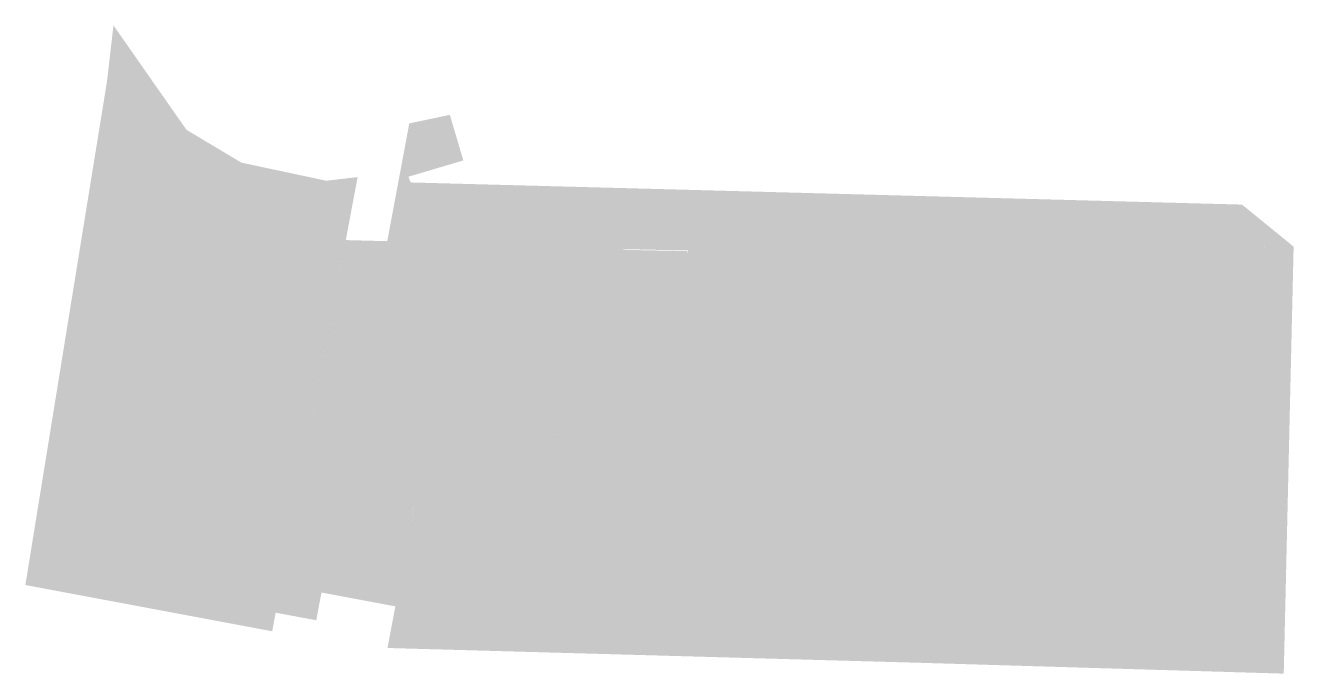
# Model space of a CAD drawing. Header units: millimetres. Extents: x 0 to 218, y 0 to 112.
import ezdxf

# ---------------------------------------------------------------- set-up
doc = ezdxf.new("R2010")
doc.units = ezdxf.units.MM
doc.linetypes.add('ANYANG1', pattern=[11.5, 6, -1, 1, -1.5, 1, -1])

msp = doc.modelspace()

# ---------------------------------------------------------------- hatches: boundary and pattern name
at = {"linetype": 'Continuous'}
h = msp.add_hatch(color=41, dxfattribs=at)
h.paths.add_polyline_path([(73.08100914399256, 96.20899841573555), (66.10299903538544, 94.74094437633175), (65.57500914210686, 91.91799841821194), (65.38800914119929, 90.91999841562938), (64.87600914109498, 88.17999841913115), (65.94600914150942, 85.55699841678143), (75.40600914141396, 88.36199841555208)])
h.paths.add_polyline_path([(71.43513014639029, 93.59106360573787), (72.03469912800938, 90.65158796508331), (67.13557306298753, 89.6523063275963), (66.53600408229977, 92.59178196813446)], flags=16)
h.paths.add_polyline_path([(27.72799999910058, 93.6439986260375), (15.17000000001281, 111.6169986249879), (14.06000000040513, 102.0139986233553), (10.40599999859114, 79.47099862538744), (34.49971398530761, 75.21772388159297), (36.4194356809021, 85.55699522525538), (52.64217056709458, 82.54487424634863), (50.74911277319188, 72.34920981584582), (54.60799999910523, 71.66799862589687), (55.77099999799975, 77.84699862543494), (57.20800000050804, 85.4919986249879), (51.79799999870011, 84.86599862400908), (37.17799999850104, 87.98799862433225)])
h.paths.add_polyline_path([(34.49971398539492, 75.21772388147656), (10.40599999859114, 79.47099862527102), (10.33200000060606, 79.01099859224632), (9.640000000596046, 74.74099862470757), (53.7250000005879, 66.97399862564635), (54.52199999798904, 71.21099862549454), (54.60799999898882, 71.66799862589687), (50.74911277319188, 72.34920981584582), (50.4515371285961, 70.74652160156984), (34.22880224138498, 73.75864257942885)])
h.paths.add_polyline_path([(53.7250000005879, 66.97399862564635), (9.640000000596046, 74.7409986249404), (0, 15.25599862553645), (42.49399999988964, 7.296998623642139)])
h.paths.add_polyline_path([(21.33918039221317, 58.04767267208081), (20.57245868819882, 53.91824924666435), (8.77410604339093, 56.10888268519193), (9.540827747492585, 60.23830611072481)], flags=16)
h.paths.add_polyline_path([(38.12266361058573, 46.4217046611011), (35.37524417228997, 31.62460405286402), (27.63257524929941, 33.06220724713057), (26.92061938159168, 29.22774263762403), (15.12226673681289, 31.4183760760352), (15.8342226035893, 35.25284068554174), (8.68147131340811, 36.5809122081846), (11.42889075068524, 51.3780128165381)], flags=16)
h.paths.add_polyline_path([(76.06718222980271, 77.30996710527688), (76.06599999970058, 77.3099986249581), (62.90500913280994, 77.65799838176463), (62.30600913710077, 74.45799841743428), (62.30599999899277, 74.45799862407148), (58.21703486528713, 52.61996038618963), (71.33027077710722, 52.13543769263197)])
h.paths.add_polyline_path([(72.14317667018622, 60.31726295687258), (71.13392174150795, 53.89609448984265), (61.25520102211158, 55.44879437983036), (62.26445595078985, 61.86996284790803)], flags=16)
h.paths.add_polyline_path([(71.32999999821186, 52.1339986261446), (71.33027077719453, 52.13543769263197), (58.21703486528713, 52.61996038618963), (50.97954582801322, 13.96652188140433), (63.69911369690089, 11.58460280427244), (65.15834628458833, 19.33874792698771), (55.11599025130272, 21.26350381050725), (56.50002325608511, 29.00331395864487), (66.92240426220815, 28.71268987294752)])
h.paths.add_polyline_path([(60.01255221301108, 45.67942426074296), (60.23577454689075, 50.86591072566807), (69.42410583520541, 50.51815010723658), (69.20088350129663, 45.33166364300996)], flags=16)
h = msp.add_hatch(color=1)
h.dxf.hatch_style = 1
h.paths.add_polyline_path([(67.13557306298753, 89.6523063275963), (66.53600408229977, 92.59178196825087), (71.43513014630298, 93.59106360573787), (72.03469912800938, 90.6515879649669)])
h.paths.add_polyline_path([(52.64217056709458, 82.54487424623221), (36.4194356809021, 85.55699522513896), (34.22880224138498, 73.75864257942885), (50.4515371285961, 70.74652160133701)])
h.paths.add_polyline_path([(21.33918039221317, 58.04767267219722), (9.540827747492585, 60.23830611072481), (8.77410604339093, 56.10888268519193), (20.57245868819882, 53.91824924666435)])
h.paths.add_polyline_path([(11.42889075080166, 51.3780128165381), (8.68147131340811, 36.5809122081846), (15.8342226035893, 35.25284068554174), (15.12226673681289, 31.4183760760352), (26.92061938159168, 29.22774263750762), (27.63257524929941, 33.06220724713057), (35.37524417228997, 31.62460405286402), (38.12266361058573, 46.4217046611011)])
h.paths.add_polyline_path([(61.25520102211158, 55.44879437983036), (62.26445595078985, 61.86996284779161), (72.14317667018622, 60.31726295687258), (71.13392174150795, 53.89609448984265)])
h.paths.add_polyline_path([(69.42410583520541, 50.51815010723658), (69.20088350120932, 45.33166364300996), (60.01255221301108, 45.67942426074296), (60.23577454689075, 50.86591072566807)])
h.paths.add_polyline_path([(173.1509942169941, 51.47800532903057), (173.5368737578101, 61.47055740840733), (153.7516206493892, 62.23459889553487), (153.365741108486, 52.2420468237251)])
h.paths.add_polyline_path([(144.2459335607127, 36.71525611076504), (144.6318131024018, 46.7078081863001), (124.84655999401, 47.47184967913199), (124.4606804522045, 37.47929760441184)])
h.paths.add_polyline_path([(124.7585651008121, 7.304405075614341), (119.2626614600013, 7.516638823784888), (119.648540998809, 17.50919089931995), (125.1444446416863, 17.29695715103298)])
h.paths.add_polyline_path([(113.7700886148959, 63.74487908929586), (102.772576224088, 63.97880470193923), (102.9639699087129, 72.9767693906324), (113.9614822994918, 72.74284377042204)])
h.paths.add_polyline_path([(91.74047422970762, 73.22974760562647), (100.7384389145882, 73.03835391998291), (100.4130696374923, 57.74181395582855), (91.41510495450348, 57.93320764880627)])
h.paths.add_polyline_path([(110.7689921892888, 7.844636430032551), (111.1548717319965, 17.83718850556761), (91.36961862631142, 18.60122999642044), (90.98373908179929, 8.608677920885384)])
h.paths.add_polyline_path([(89.08515418978641, 8.681995035149157), (89.47103373060236, 18.67454711464234), (69.68578062119195, 19.43858860153705), (69.29990108028869, 9.446036529843695)])
h.paths.add_polyline_path([(182.254092133604, 40.09935929160565), (182.2075816178985, 29.97446611803025), (202.432368228212, 29.88155992713291), (202.4788787440048, 40.0064531005919)])
h.paths.add_polyline_path([(159.254334801808, 40.20501280855387), (159.207824285113, 30.0801196359098), (179.4326108963869, 29.98721344489604), (179.4791214122088, 40.11210661847144)])
h.paths.add_polyline_path([(211.3119995752932, 70.30272518284619), (201.1905895369127, 70.57232460472733), (200.6520563708909, 50.35449566505849), (210.7734664083109, 50.08489624317735)])
at = {"ltscale": 500}
h = msp.add_hatch(color=8, dxfattribs=at)
h.dxf.hatch_style = 1
h.paths.add_polyline_path([(62.90500913930009, 77.65799841657281), (62.30600913710077, 74.45799841743428), (62.30599999899277, 74.45799862407148), (50.08499999900232, 9.188998625497334), (43.09599999900092, 10.49699862487614), (55.17099999918719, 74.64699862524867), (62.3060091304942, 74.45799838216044), (62.90500913930009, 77.65799841657281), (62.90499999938766, 77.65799862332642), (64.87599999920349, 88.17999862600118), (65.94599999950151, 85.55699862446636), (66.34899999850313, 84.56999862380326), (114.2560000001104, 83.29799862485379), (170.308009138098, 81.8024293902563), (170.1213791572955, 74.8023695659358), (76.06599999970058, 77.3099986249581)])
at = {"linetype": 'Continuous'}
h = msp.add_hatch(color=41, dxfattribs=at)
h.paths.add_polyline_path([(213.0126927616948, 73.65883577417117), (213.0171578931913, 73.65871672867797), (213.0152792563022, 73.65875857369974, -0.4141804195023362), (213.7885165089101, 72.83536901813932), (213.4253607000865, 60.64487512037158), (212.8924538093852, 42.75613961019553, -0.4142135683231913), (212.0683793002972, 41.95991675101686), (204.7297381955141, 41.99362811737228), (204.0341262689035, 18.64317396772094), (189.5976515916118, 18.70949050795753), (189.2704388267011, 7.725540441460907), (173.503234289703, 7.70681667746976), (168.6568009573093, 1.429869001498446), (166.9278313913965, 1.481375146191567), (172.8148068226874, 9.106000147759914), (187.9114758175856, 9.123927642591298), (188.1743408367038, 17.94783839676529), (182.4946004654048, 15.6308010481298), (169.6375951736991, 15.36685128032696), (152.7796888253943, 9.454313288792036), (152.7796996535035, 9.45418034796603), (152.7796801915974, 9.4543102607131), (150.2229999983974, 26.52099862589967), (151.1149999907939, 48.63999843783677), (182.0240091299929, 48.49799838766921), (192.8322772411047, 74.19663585303351), (170.1213791574992, 74.8023695659358), (170.308009138098, 81.8024293902563), (186.3216728910047, 81.3751558061922), (186.3216725531965, 81.37514314893633), (186.8636302865052, 79.71975568681955), (201.5629410799884, 79.2818620261969), (201.4211544092104, 73.96788006997667), (213.0101977951126, 73.65890229295474, -0.0007811728682001)])
h.paths.add_polyline_path([(202.4788787440048, 40.00645310047548), (202.432368228212, 29.88155992713291), (182.2075816178985, 29.97446611803025), (182.254092133604, 40.09935929160565)], flags=16)
h.paths.add_polyline_path([(200.6520563708909, 50.35449566505849), (201.1905895369127, 70.57232460472733), (211.3119995752932, 70.30272518284619), (210.7734664081945, 50.08489624306094)], flags=16)
h.paths.add_polyline_path([(179.4791214120924, 40.11210661847144), (179.4326108965033, 29.98721344477963), (159.207824285113, 30.0801196359098), (159.254334801808, 40.20501280855387)], flags=16)
at = {"linetype": 'ANYANG1'}
msp.add_hatch(color=136, dxfattribs=at).paths.add_polyline_path([(218.3570404080965, 73.51634906139225), (218.3570315690013, 73.51636202074587), (209.4762664902955, 80.757349264808), (186.3216683678038, 81.37515593133867), (186.8636302863888, 79.71975568681955), (201.5629410799884, 79.28186202608049), (201.4211544097052, 73.9678800702095), (213.0101964893111, 73.65890232566744, -0.4160461468020392), (213.7885165083862, 72.83536901976913), (213.4253607000865, 60.64487512037158), (213.4253592937894, 60.6448279209435), (212.8924538102001, 42.75613965746015, -0.4142135623585148), (212.0683793649077, 41.95991674996912), (204.7297381953977, 41.99362811725587), (204.0341262686998, 18.64317396748811), (189.5976515916118, 18.70949050784111), (189.2704388267011, 7.725540441460907), (173.5032342895865, 7.706816677004099), (168.6568011092022, 1.42986919824034), (216.6549640772864, 0)])
h = msp.add_hatch(color=91)
h.paths.add_polyline_path([(80.94206487489282, 75.07916600129101, 0.285277848175904), (79.8673898364068, 76.8054837534437), (75.99198237911332, 76.91031410940923), (71.33027077719453, 52.13543769263197), (78.8017276104074, 51.85396572726313, 0.3465287780226003), (80.53576957629411, 54.04684449697379)])
h.paths.add_polyline_path([(114.8102201531001, 75.96915933676064), (114.9310080975993, 76.04362747713458), (90.38858866228838, 76.73522434954066), (90.27349775470793, 73.43401306029409), (103.0794255808869, 73.08623395266477), (114.0769379604026, 72.85230833292007), (114.0697648394853, 72.51507938292343), (115.2045834138989, 72.47125641640741), (115.2550991224998, 72.3893195129931), (115.837537976302, 71.4905804732116), (116.3331090321008, 70.80716464354191), (116.7505429144076, 70.3347833516309), (117.2303480154078, 69.83776497084182), (117.8269995588053, 69.3833942010533), (118.3621664037928, 69.06962236517575), (118.8863192652061, 68.77678915311117), (119.472068150586, 68.5152492148336), (120.0186492117064, 68.31700001913123), (128.8223112672858, 65.30254596669693), (129.3082287778088, 66.721659835428), (120.5173775725125, 69.73172733432148), (120.0343072263058, 69.90694070223253), (119.5592429091048, 70.11905940272845), (119.1073785980989, 70.3715065162396), (118.6637662992871, 70.6315993219614), (118.2301090871042, 70.96184427454136), (117.8526774173079, 71.35281652107369), (117.5050014829903, 71.74625752703287), (117.0749440786894, 72.33932694478426), (116.5230695689097, 73.19090331892949)])
h.paths.add_polyline_path([(148.408343865507, 74.98067988909315), (132.283378629887, 75.4105346435681), (135.970561518101, 73.81170988641679), (148.3517976253934, 73.48165440291632)])
h.paths.add_polyline_path([(192.1514349319914, 73.61947318003513), (192.0315670371056, 73.6833302853629), (191.7605047310935, 73.82501026894897), (151.7018242980994, 74.89288322150242), (151.5850657587871, 71.89492997620255), (190.9688525377132, 70.84504814737011)])
h.paths.add_polyline_path([(89.68291882050107, 56.4976435379358), (89.60837030599941, 54.17388520110399), (89.50984871288529, 54.17704587243497), (89.13380150031298, 43.42638243816327), (89.1734088762023, 42.50307003222406), (89.36903869541129, 41.61820271413308), (89.76325411439757, 40.84543521236628), (90.3263519029133, 40.11200450023171), (91.36578218499199, 39.03984208335169), (92.06625840390916, 38.41947787674144), (92.83983320690459, 37.82454963820055), (93.65967140550492, 37.30756189732347), (94.58237175940303, 36.84261409414466), (95.54999296431197, 36.5313266859157), (96.36274613099522, 36.35113047878258), (97.37587736709975, 36.3215780404862), (102.5722373388999, 36.15703368268441), (102.5692317635112, 37.75187760777771), (96.57370051849284, 37.98340532754082), (95.99525252610329, 38.17388893733732), (95.2290810678096, 38.42036920052487), (94.49748113000533, 38.78902169223875), (93.81350873049814, 39.2203328293981), (93.14928957988741, 39.73115961288568), (92.54131724080071, 40.26959941664245), (91.89143358528963, 40.93994820583612), (91.61766659849673, 40.95052018761635), (91.62763510810328, 41.20865994074848), (91.20669015208841, 41.75693763897289), (90.9820713000081, 42.19725057587493), (90.86546603860916, 42.72467622719705), (90.835076423391, 43.43310764722992), (91.23183050280204, 54.77575144078583), (145.0743808643892, 52.6965289870277), (144.4569735974073, 36.70844566635787), (146.4488331406028, 36.63152659311891), (146.9933968466066, 52.07494065898936), (147.5930913538032, 52.05570185370743), (147.6759094735899, 54.63716983236372)])
h.paths.add_polyline_path([(91.62776114800363, 41.21192380879074), (91.61766659849673, 40.95052018773276), (91.89143358528963, 40.93994820583612)], flags=17)
h.paths.add_polyline_path([(137.7409972203895, 28.19374511763453), (127.1632534367964, 28.53841163031757), (127.1600209389871, 28.43920694943517), (113.5265065412968, 28.88344306964427), (113.4600470699079, 26.98516211286187), (67.16873025891255, 28.33264708332717), (66.90469532550196, 26.92956560850143), (113.7082428750873, 25.93984885828104), (137.6386864045926, 25.28017866518348)])
h.paths.add_polyline_path([(66.84002325680922, 28.36331395723391), (66.90002325648675, 28.71331395884044), (56.50002325608511, 29.00331395876128), (55.1159902511863, 21.26350381039083), (65.15834628470475, 19.33874792698771), (66.40548682509689, 25.96586743183434)])
at = {"linetype": 'Continuous'}
h = msp.add_hatch(color=41, dxfattribs=at)
h.paths.add_polyline_path([(173.5368737578974, 61.47055740840733), (173.1509942169941, 51.4780053292634), (153.365741108486, 52.2420468237251), (153.7516206493892, 62.23459889553487)], flags=16)
h.paths.add_polyline_path([(151.5850657587871, 71.89492997631896), (151.7018242980994, 74.89288322161883), (191.7605047310062, 73.82501026894897), (192.1518546461011, 73.62045786017552), (190.9688525377132, 70.84504814725369)], flags=16)
h.paths.add_polyline_path([(148.3517976255971, 73.4816544027999), (135.9705615183921, 73.81170988630038), (132.283378629887, 75.4105346435681), (148.408343865507, 74.98067988932598)], flags=16)
h.paths.add_polyline_path([(91.9171548858867, 47.07360044366214), (102.1345393788943, 46.67903861356899), (101.9078351492935, 40.80841426982079), (91.63433484040434, 41.20514310803264), (91.6883815031033, 41.14939449122176)], flags=16)
h.paths.add_polyline_path([(144.6318131024018, 46.7078081863001), (144.2459335607127, 36.71525611064862), (124.4606804522045, 37.47929760441184), (124.84655999401, 47.47184967889916)], flags=16)
h.paths.add_polyline_path([(100.4130696374923, 57.74181395582855), (91.41510495459079, 57.93320764880627), (91.74047422970762, 73.22974760539364), (100.7384389145882, 73.03835391998291)], flags=16)
h.paths.add_polyline_path([(129.3082287778088, 66.721659835428), (128.8223112672858, 65.30254596658051), (120.0186492167122, 68.31700001610443), (119.4720681511099, 68.5152492148336), (118.8863192654098, 68.776789153344), (118.3621664065868, 69.06962236540858), (117.8269995588926, 69.3833942002384), (117.2303480145929, 69.83776497095823), (116.7505429133889, 70.33478335337713), (116.3331090328866, 70.80716464249417), (115.8375379760982, 71.49058047286235), (115.2019325697911, 72.47135878331028), (113.9567304216907, 72.51944440067746), (113.7700886148959, 63.74487908917945), (102.7725762240007, 63.97880470205564), (102.9663636166952, 73.08930445171427), (90.27349775470793, 73.43401306017768), (90.38858866228838, 76.73522434930783), (114.9310080976866, 76.04362747713458), (114.8102201530128, 75.96915933676064), (116.5230695724895, 73.19090332160704), (117.0749440793006, 72.33932694594841), (117.505001482903, 71.74625752668362), (117.8526774194906, 71.35281652014237), (118.230109087599, 70.96184427454136), (118.6637662985013, 70.63159932254348), (119.1073786038032, 70.37150651123375), (119.5592429084063, 70.11905940284487), (120.0343072256073, 69.90694070293102), (120.5173775719013, 69.73172733269166)], flags=16)
h.paths.add_polyline_path([(137.7409972203895, 28.19374511763453), (137.6386864045926, 25.2801786652999), (113.7082428912981, 25.93984885793179), (66.90469532550196, 26.92956560850143), (67.16873025899986, 28.33264708321076), (113.4600470699952, 26.98516211286187), (113.5265065412968, 28.88344306964427), (127.1600209391036, 28.43920694943517), (127.1632534369128, 28.53841163031757)], flags=16)
h.paths.add_polyline_path([(125.1444446416863, 17.2969571511494), (124.7585651008121, 7.304405075614341), (119.2626614600013, 7.516638823901303), (119.648540998809, 17.50919089931995)], flags=16)
h.paths.add_polyline_path([(111.1548717319965, 17.83718850556761), (110.7689921892888, 7.844636430032551), (90.98373908179929, 8.608677920885384), (91.36961862639873, 18.60122999642044)], flags=16)
h.paths.add_polyline_path([(89.47103373048594, 18.67454711429309), (89.0851541896991, 8.681995035149157), (69.29990108028869, 9.446036529843695), (69.68578062119195, 19.43858860153705)], flags=16)
edge = h.paths.add_edge_path()
edge.add_line((192.8323745520902, 74.19686722767074), (76.06718222989001, 77.3099671053933))
edge.add_line((76.06718222989002, 77.3099671053933), (75.99198237920064, 76.91031410975847))
edge.add_line((75.99198237920064, 76.91031410975847), (79.8673898364068, 76.8054837534437))
edge.add_arc((79.01500846698764, 75.0771908670431), 1.927057420130662, -2.272091035841015, 63.7478230465789, ccw=False)
edge.add_line((80.9405508824857, 75.00079252733849), (80.53576957629411, 54.04684449697379))
edge.add_arc((78.2766902722069, 54.05118988023605), 2.259083483300689, 283.41718592353845, 359.8897905854323, ccw=False)
edge.add_line((78.8008872763894, 51.85376509523485), (79.80291641969234, 51.82093164045364))
edge.add_arc((79.25659751708736, 50.59801975253504), 1.33939457544643, 9.070926814293728, 65.92795964251383, ccw=False)
edge.add_line((80.57924153379281, 50.80918469745666), (80.41900577399065, 38.09524711687118))
edge.add_arc((78.77802510658512, 38.3747065422358), 1.664606596556847, 273.85007296097683, 350.3352354067989, ccw=False)
edge.add_line((78.88979660070618, 36.7138566832291), (68.48066117809503, 36.99303555954248))
edge.add_line((68.48066117809503, 36.99303555954248), (63.69899999818881, 11.58399862609803))
edge.add_line((63.69899999818881, 11.58399862609804), (62.34999999779393, 4.414998625521548))
edge.add_line((62.34999999779393, 4.414998625521548), (153.9159999983094, 1.86899862519931))
edge.add_line((153.9159999983094, 1.86899862519931), (150.2229999983974, 26.52099862589967))
edge.add_line((150.2229999983974, 26.52099862589967), (151.1149999907939, 48.63999843783677))
edge.add_line((151.1149999907939, 48.63999843783677), (182.0240091299929, 48.4979983875528))
edge.add_line((182.0240091299929, 48.4979983875528), (192.8323745520902, 74.19686722767074))
h.paths.add_polyline_path([(144.4569735974073, 36.70844566647429), (145.0743808643892, 52.69652898714412), (91.23183050280204, 54.77575144078583), (90.835076423391, 43.4331076471135), (90.86546603869647, 42.72467622719705), (90.9820713000081, 42.1972505756421), (91.20669015220483, 41.75693763943855), (91.61511167680146, 41.22497161803767), (92.54131724080071, 40.26959941664245), (93.14928957988741, 39.73115961288568), (93.81350873049814, 39.2203328293981), (94.49748113000533, 38.78902169223875), (95.2290810678096, 38.42036920052487), (95.99525252610329, 38.17388893733732), (96.57370051849284, 37.98340532754082), (102.5692317635112, 37.75187760777771), (102.5722373388999, 36.15703368268441), (97.37587736709975, 36.3215780404862), (96.36274613099522, 36.35113047878258), (95.54999296431197, 36.5313266859157), (94.58237175940303, 36.84261409414466), (93.65967140550492, 37.30756189732347), (92.83983320690459, 37.82454963820055), (92.06625840390916, 38.41947787674144), (91.36578218499199, 39.03984208335169), (90.3263519029133, 40.11200450023171), (89.76325411439757, 40.84543521236628), (89.36903869541129, 41.61820271413308), (89.1734088762023, 42.50307003222406), (89.13380150031298, 43.42638243816327), (89.50984871288529, 54.17704587243497), (89.60837030599941, 54.17388520110399), (89.68291882058838, 56.4976435379358), (147.6759094735899, 54.63716983248014), (147.5930913538032, 52.05570185359102), (146.9933968466066, 52.07494065910578), (146.4488331406028, 36.63152659300249)])
at = {"linetype": 'ANYANG1'}
h = msp.add_hatch(color=7, dxfattribs=at)
h.dxf.hatch_style = 1
h.paths.add_polyline_path([(152.7796888253069, 9.454313288675621), (153.9160091179074, 1.86899839527905), (153.9160206746019, 1.868998398538679), (152.7796801915974, 9.4543102607131), (169.6375951737864, 15.36685128044337), (182.4946004654921, 15.6308010481298), (188.1743408367038, 17.94783839676529), (187.911475817702, 9.123927642474882), (172.8148068226001, 9.106000147643499), (166.9278313913965, 1.481375146191567), (168.6568009573966, 1.429869001614861), (173.5110353679047, 7.716920387931168), (173.5107346427976, 7.706825584173203), (189.2704388267011, 7.725540441577323), (189.5976515914954, 18.70949050795753), (204.0341262689908, 18.64317396783736), (204.7297381953977, 41.99362811737228), (212.0887874088075, 41.95982300280593, 0.3995347826382329), (212.8918461198919, 42.73574055626523), (213.4253592937894, 60.6448279209435), (213.7885908698954, 72.83786518406123, 0.4125765774979353), (213.0171574174892, 73.65869726007804), (213.0149312324938, 73.65876632556319), (213.0126922180061, 73.65881619800348), (213.012692739896, 73.65883577463683), (213.0171578750887, 73.65871672844514), (213.0152792964946, 73.65875857241917, -0.4141804047616652), (213.7885165089101, 72.83536901813932), (213.4253607000865, 60.64487512037158), (212.8924538093852, 42.75613961019553, -0.4142135683231913), (212.0683793002972, 41.95991675101686), (204.7297381955141, 41.99362811737228), (204.0341262689035, 18.64317396783736), (189.5976515916118, 18.70949050795753), (189.2704388266138, 7.725540441460907), (173.503234289703, 7.70681667746976), (168.6568009571929, 1.429869001498446), (153.916009117791, 1.86899839527905), (152.7796888253069, 9.454313288792036), (152.7796801915974, 9.4543102607131)])
at = {"linetype": 'Continuous'}
h = msp.add_hatch(color=41, dxfattribs=at)
h.paths.add_polyline_path([(68.48066117800772, 36.99303555954248), (78.88979660070618, 36.7138566832291, 0.3466972499032411), (80.41900577399065, 38.09524711687118), (80.57924153379281, 50.80918469745666, 0.2533037040018848), (79.80291641969234, 51.82093164045364), (78.80088727609836, 51.85376509523485), (78.80172760979622, 51.85396572726313), (71.33027081220644, 52.13543769123498)])
h.paths.add_polyline_path([(71.22155026969267, 50.29433807742316), (79.717315740505, 50.02606756903697), (79.32595640950603, 37.6322449996369), (70.83019093860639, 37.900515508838)], flags=16)
h = msp.add_hatch(color=1)
h.dxf.hatch_style = 1
h.paths.add_polyline_path([(79.717315740505, 50.02606756903697), (71.22155026969267, 50.29433807742316), (70.83019093860639, 37.900515508838), (79.32595640950603, 37.6322449996369)])
h = msp.add_hatch(color=1)
h.dxf.hatch_style = 1
h.paths.add_polyline_path([(101.9078351492935, 40.80841426982079), (102.1345393788943, 46.67903861368541), (91.9171548858867, 47.07360044366214), (91.6904506488936, 41.20297609979752)])

doc.saveas('drawing.dxf')
